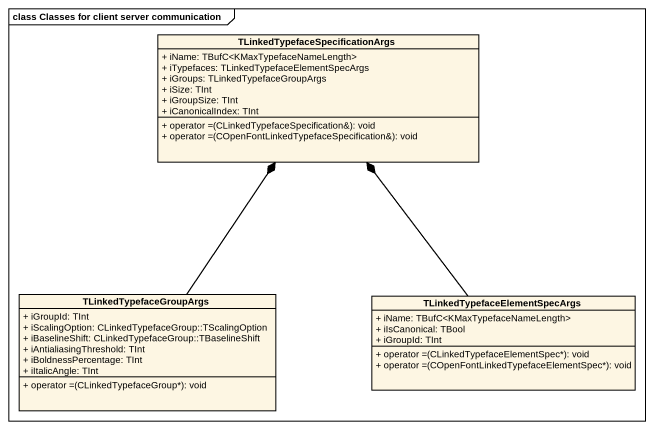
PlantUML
@startuml
mainframe class Classes for client server communication
hide circle
hide empty members
skinparam classAttributeIconSize 0
class "TLinkedTypefaceSpecificationArgs" as TLinkedTypefaceSpecification {
  + iName: TBufC<KMaxTypefaceNameLength>
  + iTypefaces: TLinkedTypefaceElementSpecArgs
  + iGroups: TLinkedTypefaceGroupArgs
  + iSize: TInt
  + iGroupSize: TInt
  + iCanonicalIndex: TInt
  + operator =(CLinkedTypefaceSpecification&): void
  + operator =(COpenFontLinkedTypefaceSpecification&): void
}
class TLinkedTypefaceGroupArgs {
  + iGroupId: TInt
  + iScalingOption: CLinkedTypefaceGroup::TScalingOption
  + iBaselineShift: CLinkedTypefaceGroup::TBaselineShift
  + iAntialiasingThreshold: TInt
  + iBoldnessPercentage: TInt
  + iItalicAngle: TInt
  + operator =(CLinkedTypefaceGroup*): void
}
class "TLinkedTypefaceElementSpecArgs" as TLinkedTypefaceElementSpecAr {
  + iName: TBufC<KMaxTypefaceNameLength>
  + iIsCanonical: TBool
  + iGroupId: TInt
  + operator =(CLinkedTypefaceElementSpec*): void
  + operator =(COpenFontLinkedTypefaceElementSpec*): void
}
TLinkedTypefaceGroupArgs -up-* TLinkedTypefaceSpecification
TLinkedTypefaceElementSpecAr -up-* TLinkedTypefaceSpecification
@enduml
